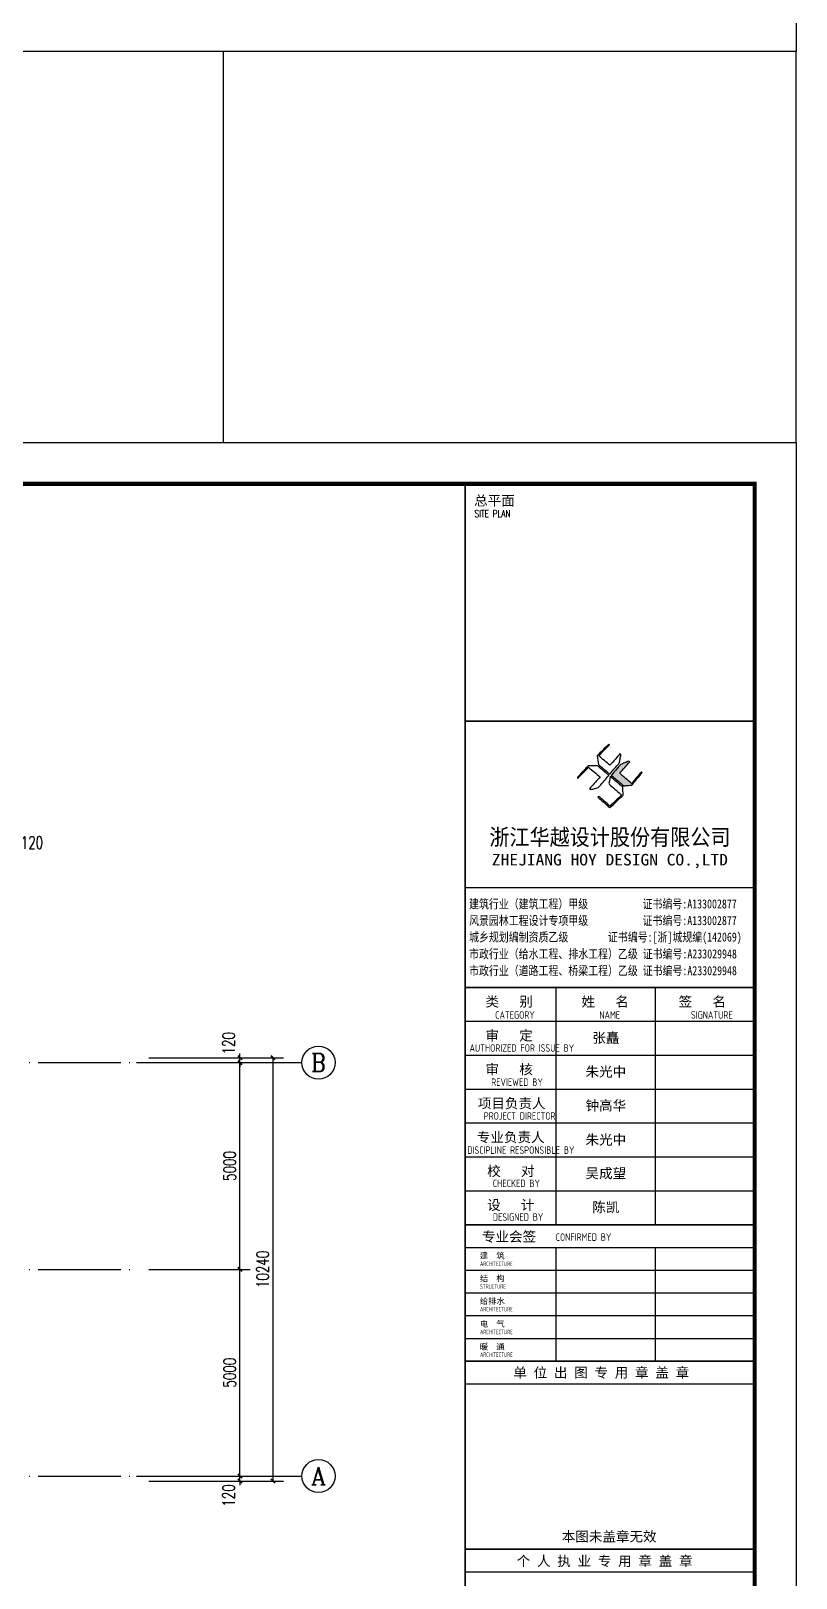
# Model space of a CAD drawing. Extents: x 1885024 to 3176456, y 18406040 to 18858640.
# Drawn here: x 2471724 to 2490229, y 18676413 to 18713838 of the extents above; entities that cross this region are included whole.
import ezdxf
from ezdxf.enums import TextEntityAlignment as Align

# ---------------------------------------------------------------- set-up
doc = ezdxf.new("R2010")
doc.units = 0
doc.header["$LTSCALE"] = 1000
doc.header["$MEASUREMENT"] = 0
doc.linetypes.add('DOTE', pattern=[2.42, 2, -0.2, 0.02, -0.2])
doc.layers.get('Defpoints').update_dxf_attribs({"color": 250})
for name, color, linetype in [('AXIS_TEXT', 7, 'Continuous'), ('AXIS_外部', 171, 'Continuous'), ('DOTE', 8, 'DOTE'), ('PUB_TITLE', 4, 'Continuous'), ('TK', 4, 'Continuous')]:
    doc.layers.add(name, color=color, linetype=linetype)
doc.styles.add('-宋体', font='', dxfattribs={"width": 0.8})
doc.styles.add('_TCH_AXIS', font='COMPLEX', dxfattribs={"bigfont": 'GBCBIG'})
doc.styles.add('_TCH_DIM_T3', font='SIMPLEX', dxfattribs={"width": 0.705882, "bigfont": 'GBCBIG'})
doc.styles.add('COMPLEX', font='COMPLEX')
doc.styles.add('HT', font='simhei.ttf', dxfattribs={"width": 0.7})
doc.styles.add('ROMANS', font='romans', dxfattribs={"width": 0.65, "height": 231.275})
doc.styles.add('TSSD_REIN', font='tssdeng.shx', dxfattribs={"width": 0.7, "bigfont": 'tssdchn.shx'})
doc.styles.add('图签宋体', font='', dxfattribs={"height": 300})
doc.styles.add('图签黑体', font='simhei.ttf', dxfattribs={"height": 550})
doc.styles.get('-宋体').set_extended_font_data('SimSun')
doc.styles.get('图签宋体').set_extended_font_data('NSimSun')
doc.dimstyles.new('_TCH_ARCH&&100', dxfattribs={"dimtxt": 297.5, "dimasz": 100, "dimexe": 250, "dimexo": 300, "dimgap": 100, "dimtad": 1, "dimdec": 0, "dimzin": 0, "dimdsep": 46, "dimtxsty": '_TCH_DIM_T3', "dimblk": 'ARCHTICK', "dimcen": 0.09, "dimclrt": 7, "dimazin": 2, "dimtfac": 1, "dimtdec": 0, "dimtix": 1, "dimtmove": 2, "dimatfit": 3, "dimfxl": 0, "dimtolj": 1, "dimtzin": 0, "dimarcsym": 0})

# ---------------------------------------------------------------- blocks, each defined once
blk = doc.blocks.new('GeYuanFrame_33772725', base_point=(20.09, 4.53))
at = {"layer": 'TK'}
blk.add_lwpolyline([(20.09, 4.53), (20.09, 598.53), (861.09, 598.53), (861.09, 4.53)], close=True, dxfattribs=at)
blk = doc.blocks.new('A$C053D6479')
at = {"layer": 'PUB_TITLE'}
h = blk.add_hatch(color=256, dxfattribs=at)
h.dxf.hatch_style = 1
edge = h.paths.add_edge_path()
edge.add_spline(control_points=[(1026, 827), (1105, 920), (1188, 1008), (1266, 1102)], knot_values=[13, 13, 13, 13, 14, 14, 14, 14], degree=3, periodic=0)
edge.add_spline(control_points=[(1266, 1102), (1258, 1111), (1249, 1119), (1239, 1116)], knot_values=[12, 12, 12, 12, 13, 13, 13, 13], degree=3, periodic=0)
edge.add_spline(control_points=[(1239, 1116), (1210, 1107), (1179, 1092), (1144, 1077)], knot_values=[11, 11, 11, 11, 12, 12, 12, 12], degree=3, periodic=0)
edge.add_spline(control_points=[(1144, 1077), (1109, 1063), (1069, 1053), (1047, 1038)], knot_values=[10, 10, 10, 10, 11, 11, 11, 11], degree=3, periodic=0)
edge.add_spline(control_points=[(1047, 1038), (1028, 1026), (1007, 992), (991, 972)], knot_values=[9, 9, 9, 9, 10, 10, 10, 10], degree=3, periodic=0)
edge.add_spline(control_points=[(991, 972), (942, 913), (899, 868), (849, 810)], knot_values=[8, 8, 8, 8, 9, 9, 9, 9], degree=3, periodic=0)
edge.add_spline(control_points=[(849, 810), (842, 801), (822, 776), (822, 775)], knot_values=[7, 7, 7, 7, 8, 8, 8, 8], degree=3, periodic=0)
edge.add_spline(control_points=[(822, 775), (823, 771), (848, 752), (859, 744)], knot_values=[6, 6, 6, 6, 7, 7, 7, 7], degree=3, periodic=0)
edge.add_spline(control_points=[(859, 744), (949, 670), (1035, 592), (1122, 521)], knot_values=[5, 5, 5, 5, 6, 6, 6, 6], degree=3, periodic=0)
edge.add_spline(control_points=[(1122, 521), (1153, 527), (1185, 530), (1217, 533)], knot_values=[4, 4, 4, 4, 5, 5, 5, 5], degree=3, periodic=0)
edge.add_spline(control_points=[(1217, 533), (1246, 535), (1293, 532), (1316, 542)], knot_values=[3, 3, 3, 3, 4, 4, 4, 4], degree=3, periodic=0)
edge.add_spline(control_points=[(1316, 542), (1327, 547), (1338, 565), (1349, 579)], knot_values=[2, 2, 2, 2, 3, 3, 3, 3], degree=3, periodic=0)
edge.add_spline(control_points=[(1349, 579), (1423, 670), (1507, 759), (1572, 848)], knot_values=[1, 1, 1, 1, 2, 2, 2, 2], degree=3, periodic=0)
edge.add_spline(control_points=[(1572, 848), (1564, 852), (1561, 861), (1551, 862)], knot_values=[0, 0, 0, 0, 1, 1, 1, 1], degree=3, periodic=0)
edge.add_spline(control_points=[(1551, 862), (1469, 769), (1393, 671), (1310, 579)], knot_values=[15, 15, 15, 15, 16, 16, 16, 16], degree=3, periodic=0)
edge.add_spline(control_points=[(1310, 579), (1216, 662), (1118, 742), (1026, 827)], knot_values=[14, 14, 14, 14, 15, 15, 15, 15], degree=3, periodic=0)
at = {"layer": 'TK'}
for points, knots in [([(1031, 1298), (1066, 1286), (1054, 1262), (1045, 1224), (1036, 1188), (1031, 1158), (1024, 1121), (1020, 1104), (1017, 1085), (1012, 1071), (1004, 1052), (976, 1026), (956, 1003), (906, 946), (866, 899), (814, 839), (806, 829), (789, 806), (787, 806), (777, 804), (728, 856), (719, 864), (651, 922), (580, 978), (514, 1036), (509, 1106), (488, 1176), (479, 1247), (570, 1343), (663, 1436), (758, 1526), (764, 1523), (768, 1518), (774, 1515), (693, 1422), (599, 1343), (520, 1249), (607, 1171), (698, 1096), (789, 1021), (874, 1109), (950, 1206), (1031, 1298)], [0, 0, 0, 0, 1, 1, 1, 2, 2, 2, 3, 3, 3, 4, 4, 4, 5, 5, 5, 6, 6, 6, 7, 7, 7, 8, 8, 8, 9, 9, 9, 10, 10, 10, 11, 11, 11, 12, 12, 12, 13, 13, 13, 14, 14, 14, 14]), ([(555, 949), (624, 891), (699, 833), (760, 773), (689, 691), (614, 604), (539, 517), (529, 505), (516, 487), (506, 482), (492, 475), (469, 472), (452, 467), (416, 456), (383, 448), (342, 438), (323, 433), (297, 422), (293, 440), (291, 452), (313, 470), (322, 480), (400, 566), (477, 652), (553, 736), (460, 815), (366, 894), (270, 970), (183, 883), (101, 791), (16, 703), (-18, 714), (9, 735), (28, 755), (103, 838), (192, 930), (266, 1005), (319, 1009), (387, 1005), (442, 1007), (456, 1008), (472, 1011), (485, 1007), (507, 1000), (534, 967), (555, 949)], [0, 0, 0, 0, 1, 1, 1, 2, 2, 2, 3, 3, 3, 4, 4, 4, 5, 5, 5, 6, 6, 6, 7, 7, 7, 8, 8, 8, 9, 9, 9, 10, 10, 10, 11, 11, 11, 12, 12, 12, 13, 13, 13, 14, 14, 14, 15, 15, 15, 15]), ([(1551, 862), (1561, 861), (1564, 852), (1572, 848), (1507, 759), (1423, 670), (1349, 579), (1338, 565), (1327, 547), (1316, 542), (1293, 532), (1246, 535), (1217, 533), (1185, 530), (1153, 527), (1122, 521), (1035, 592), (949, 670), (859, 744), (848, 752), (823, 771), (822, 775), (822, 776), (842, 801), (849, 810), (899, 868), (942, 913), (991, 972), (1007, 992), (1028, 1026), (1047, 1038), (1069, 1053), (1109, 1063), (1144, 1077), (1179, 1092), (1210, 1107), (1239, 1116), (1249, 1119), (1258, 1111), (1266, 1102), (1188, 1008), (1105, 920), (1026, 827), (1118, 742), (1216, 662), (1310, 579), (1393, 671), (1469, 769), (1551, 862)], [0, 0, 0, 0, 1, 1, 1, 2, 2, 2, 3, 3, 3, 4, 4, 4, 5, 5, 5, 6, 6, 6, 7, 7, 7, 8, 8, 8, 9, 9, 9, 10, 10, 10, 11, 11, 11, 12, 12, 12, 13, 13, 13, 14, 14, 14, 15, 15, 15, 16, 16, 16, 16]), ([(1097, 490), (1100, 425), (1106, 361), (1107, 294), (1018, 207), (925, 121), (830, 33), (818, 21), (800, 0), (787, 0), (768, -1), (725, 49), (712, 60), (662, 103), (616, 143), (568, 186), (545, 207), (518, 224), (499, 250), (501, 259), (511, 261), (516, 267), (609, 192), (696, 111), (785, 33), (883, 118), (977, 208), (1070, 298), (992, 373), (892, 456), (803, 534), (791, 544), (768, 561), (766, 569), (761, 588), (776, 634), (780, 655), (785, 690), (788, 721), (795, 746), (897, 661), (998, 576), (1097, 490)], [0, 0, 0, 0, 1, 1, 1, 2, 2, 2, 3, 3, 3, 4, 4, 4, 5, 5, 5, 6, 6, 6, 7, 7, 7, 8, 8, 8, 9, 9, 9, 10, 10, 10, 11, 11, 11, 12, 12, 12, 13, 13, 13, 14, 14, 14, 14])]:
    blk.add_open_spline(points, degree=3, knots=knots, dxfattribs=at)
blk = doc.blocks.new('GeYuanFrame_43182417', base_point=(18.76, 4.34))
at = {"layer": 'PUB_TITLE'}
for points in [[(554.76, 235.14), (554.76, 292.54)], [(578.76, 235.14), (578.76, 292.54)], [(554.76, 202.14), (554.76, 229.64)], [(578.76, 202.14), (578.76, 229.64)]]:
    blk.add_lwpolyline(points, dxfattribs=at)
at = {"layer": 'TK'}
for p, q in [((43.76, 414.34), (602.76, 414.34)), ((532.76, 316.74), (602.76, 316.74)), ((532.76, 284.34), (602.76, 284.34)), ((532.76, 276.14), (602.76, 276.14)), ((532.76, 267.94), (602.76, 267.94)), ((532.76, 259.74), (602.76, 259.74)), ((532.76, 251.54), (602.76, 251.54)), ((532.76, 243.34), (602.76, 243.34)), ((532.76, 235.14), (602.76, 235.14)), ((532.76, 235.14), (602.76, 235.14))]:
    blk.add_line(p, q, dxfattribs=at)
for points in [[(18.76, 424.34), (612.76, 424.34), (612.76, 4.34), (18.76, 4.34), (18.76, 424.34)], [(532.76, 292.54), (602.76, 292.54)], [(532.76, 235.14), (602.76, 235.14)], [(532.76, 229.64), (602.76, 229.64)], [(532.76, 224.14), (602.76, 224.14)], [(532.76, 218.64), (602.76, 218.64)], [(532.76, 213.14), (602.76, 213.14)], [(532.76, 207.64), (602.76, 207.64)], [(532.76, 202.14), (602.76, 202.14)], [(532.76, 196.64), (602.76, 196.64)], [(532.76, 151.14), (602.76, 151.14)]]:
    blk.add_lwpolyline(points, dxfattribs=at)
at = {"layer": 'TK', "const_width": 1}
blk.add_lwpolyline([(602.76, 414.34), (43.76, 414.34), (43.76, 14.34), (602.76, 14.34)], close=True, dxfattribs=at)
at = {"layer": 'TK'}
for points, const_width in [([(532.76, 414.34), (532.76, 14.34)], 0.4), ([(532.76, 356.95), (602.76, 356.95)], 0.35), ([(532.76, 292.54), (602.76, 292.54)], 0.35), ([(532.76, 292.54), (602.76, 292.54)], 0.35), ([(532.76, 235.14), (602.76, 235.14)], 0.35), ([(532.76, 202.14), (602.76, 202.14)], 0.35), ([(532.76, 156.64), (602.76, 156.64)], 0.35)]:
    blk.add_lwpolyline(points, dxfattribs=dict(at, const_width=const_width))
at = {"layer": 'PUB_TITLE', "xscale": 0.01000000000021828, "yscale": 0.01000000000021828, "zscale": 0.01}
blk.add_blockref('A$C053D6479', (559.86, 336.08), dxfattribs=at)
at = {"layer": 'TK', "style": '图签宋体'}
for s, height, p in [('总平面', 2.4, (534.9, 409.1)), ('类   别', 2.4, (537.65, 287.9)), ('姓   名', 2.4, (560.87, 287.9)), ('签   名', 2.4, (584.35, 287.9)), ('审   定', 2.4, (537.65, 279.7)), ('审   核', 2.4, (537.65, 271.5)), ('项目负责人', 2.4, (535.8, 263.3)), ('专业负责人', 2.4, (535.56, 255.1)), ('校   对', 2.4, (538.06, 246.9)), ('设   计', 2.4, (538.03, 238.7)), ('专业会签', 2.4, (536.79, 231.05)), ('建  筑', 1.44, (536.28, 226.92)), ('结  构', 1.44, (536.28, 221.42)), ('给排水', 1.44, (536.28, 215.92)), ('电  气', 1.44, (536.28, 210.42)), ('暖  通', 1.44, (536.28, 204.92)), ('单 位 出 图 专 用 章 盖 章', 2.4, (544.39, 198.16)), ('本图未盖章无效', 2.4, (556.1, 158.51)), ('个 人 执 业 专 用 章 盖 章', 2.4, (545.19, 152.58))]:
    blk.add_text(s, height=height, dxfattribs=at).set_placement(p)
at = {"layer": 'TK'}
for s, height, style, width, p in [('SITE PLAN', 1.697, 'ROMANS', 0.76, (535.02, 406.31)), ('建筑行业（建筑工程）甲级           证书编号:A133002877', 2.2, '-宋体', 0.8, (533.67, 311.64)), ('风景园林工程设计专项甲级           证书编号:A133002877', 2.2, '-宋体', 0.8, (533.67, 307.62)), ('城乡规划编制资质乙级        证书编号:[浙]城规编(142069)', 2.2, '-宋体', 0.8, (533.67, 303.63)), ('市政行业（给水工程、排水工程）乙级 证书编号:A233029948', 2.2, '-宋体', 0.8, (533.67, 299.55)), ('市政行业（道路工程、桥梁工程）乙级 证书编号:A233029948', 2.2, '-宋体', 0.8, (533.67, 295.5)), ('CATEGORY', 1.8, 'TSSD_REIN', 0.7, (539.99, 284.98)), ('NAME', 1.8, 'TSSD_REIN', 0.7, (565.18, 284.98)), ('SIGNATURE', 1.8, 'TSSD_REIN', 0.7, (587.34, 284.98)), ('AUTHORIZED FOR ISSUE BY', 1.8, 'TSSD_REIN', 0.7, (533.79, 276.98)), ('REVIEWED BY', 1.8, 'TSSD_REIN', 0.7, (539.03, 268.72)), ('PROJECT DIRECTOR', 1.8, 'TSSD_REIN', 0.7, (537.22, 260.55)), ('DISCIPLINE RESPONSIBLE BY', 1.8, 'TSSD_REIN', 0.7, (533.25, 252.28)), ('CHECKED BY', 1.8, 'TSSD_REIN', 0.7, (539.42, 244.25)), ('DESIGNED BY', 1.8, 'TSSD_REIN', 0.7, (539.43, 236.08)), ('CONFIRMED BY', 1.8, 'TSSD_REIN', 0.7, (554.61, 231.23)), ('ARCHITECTURE', 1.08, 'TSSD_REIN', 0.7, (536.32, 225.15)), ('STRUCTURE', 1.08, 'TSSD_REIN', 0.7, (536.32, 219.65)), ('ARCHITECTURE', 1.08, 'TSSD_REIN', 0.7, (536.32, 214.15)), ('ARCHITECTURE', 1.08, 'TSSD_REIN', 0.7, (536.32, 208.65)), ('ARCHITECTURE', 1.08, 'TSSD_REIN', 0.7, (536.32, 203.15))]:
    blk.add_text(s, height=height, dxfattribs=dict(at, style=style, width=width)).set_placement(p)
for s, height, style, width, p in [('浙江华越设计股份有限公司', 3.96, 'HT', 0.9, (567.74, 328.97)), ('ZHEJIANG HOY DESIGN CO.,LTD', 2.8, '图签黑体', 1.11, (567.73, 323.1))]:
    blk.add_text(s, height=height, dxfattribs=dict(at, style=style, width=width)).set_placement(p, align=Align.MIDDLE)
at = {"layer": 'TK', "char_height": 2.4, "width": 24, "attachment_point": 5, "style": '图签宋体'}
for s, insert in [('张矗', (566.76, 280.21)), ('朱光中', (566.76, 272.04)), ('钟高华', (566.76, 263.84)), ('朱光中', (566.76, 255.57)), ('吴成望', (566.76, 247.44)), ('陈凯', (566.76, 239.24))]:
    blk.add_mtext(s, dxfattribs=dict(at, insert=insert))
blk = doc.blocks.new('_ArchTick')
at = {"color": 0, "linetype": 'ByBlock', "const_width": 0.4}
blk.add_lwpolyline([(-0.5, -0.5), (0.5, 0.5)], dxfattribs=at)
blk = doc.blocks.new('*D96')
at = {"layer": 'AXIS_外部', "color": 0, "lineweight": -2}
for p, q in [((2474579, 18678881), (2477029, 18678881)), ((2476779, 18678881), (2476779, 18678981)), ((2476779, 18678761), (2476779, 18678881)), ((2474579, 18678761), (2477029, 18678761)), ((2476779, 18678761), (2476779, 18678661))]:
    blk.add_line(p, q, dxfattribs=at)
at = {"layer": 'Defpoints', "color": 0}
for p in [(2474279, 18678881), (2476779, 18678881), (2474279, 18678761)]:
    blk.add_point(p, dxfattribs=at)
at = {"layer": 'AXIS_外部', "color": 0, "lineweight": -2, "xscale": 100, "yscale": 100, "zscale": 100}
for p, rotation in [((2476779, 18678881), 270), ((2476779, 18678761), 90)]:
    blk.add_blockref('_ArchTick', p, dxfattribs=dict(at, rotation=rotation))
at = {"layer": 'AXIS_外部', "color": 7, "insert": (2476504, 18678411), "char_height": 297.5, "attachment_point": 5, "rotation": 90, "style": '_TCH_DIM_T3'}
blk.add_mtext('\\A1;120', dxfattribs=at)
blk = doc.blocks.new('*D97')
at = {"layer": 'AXIS_外部', "color": 0, "lineweight": -2}
for p, q in [((2474579, 18683881), (2477029, 18683881)), ((2476779, 18678881), (2476779, 18683881)), ((2474579, 18678881), (2477029, 18678881))]:
    blk.add_line(p, q, dxfattribs=at)
at = {"layer": 'Defpoints', "color": 0}
for p in [(2474279, 18683881), (2476779, 18683881), (2474279, 18678881)]:
    blk.add_point(p, dxfattribs=at)
at = {"layer": 'AXIS_外部', "color": 0, "lineweight": -2, "xscale": 100, "yscale": 100, "zscale": 100}
for p, rotation in [((2476779, 18683881), 90), ((2476779, 18678881), 270)]:
    blk.add_blockref('_ArchTick', p, dxfattribs=dict(at, rotation=rotation))
at = {"layer": 'AXIS_外部', "color": 7, "insert": (2476531, 18681381), "char_height": 297.5, "attachment_point": 5, "rotation": 90, "style": '_TCH_DIM_T3'}
blk.add_mtext('\\A1;5000', dxfattribs=at)
blk = doc.blocks.new('*D98')
at = {"layer": 'AXIS_外部', "color": 0, "lineweight": -2}
for p, q in [((2474579, 18688881), (2477029, 18688881)), ((2476779, 18683881), (2476779, 18688881)), ((2474579, 18683881), (2477029, 18683881))]:
    blk.add_line(p, q, dxfattribs=at)
at = {"layer": 'Defpoints', "color": 0}
for p in [(2474279, 18688881), (2476779, 18688881), (2474279, 18683881)]:
    blk.add_point(p, dxfattribs=at)
at = {"layer": 'AXIS_外部', "color": 0, "lineweight": -2, "xscale": 100, "yscale": 100, "zscale": 100}
for p, rotation in [((2476779, 18688881), 90), ((2476779, 18683881), 270)]:
    blk.add_blockref('_ArchTick', p, dxfattribs=dict(at, rotation=rotation))
at = {"layer": 'AXIS_外部', "color": 7, "insert": (2476531, 18686381), "char_height": 297.5, "attachment_point": 5, "rotation": 90, "style": '_TCH_DIM_T3'}
blk.add_mtext('\\A1;5000', dxfattribs=at)
blk = doc.blocks.new('*D99')
at = {"layer": 'AXIS_外部', "color": 0, "lineweight": -2}
for p, q in [((2474579, 18689001), (2477029, 18689001)), ((2474579, 18688881), (2477029, 18688881)), ((2476779, 18689001), (2476779, 18689101)), ((2476779, 18688881), (2476779, 18689001)), ((2476779, 18688881), (2476779, 18688781))]:
    blk.add_line(p, q, dxfattribs=at)
at = {"layer": 'Defpoints', "color": 0}
for p in [(2474279, 18689001), (2474279, 18688881), (2476779, 18689001)]:
    blk.add_point(p, dxfattribs=at)
at = {"layer": 'AXIS_外部', "color": 0, "lineweight": -2, "xscale": 100, "yscale": 100, "zscale": 100}
for p, rotation in [((2476779, 18689001), 270), ((2476779, 18688881), 90)]:
    blk.add_blockref('_ArchTick', p, dxfattribs=dict(at, rotation=rotation))
at = {"layer": 'AXIS_外部', "color": 7, "insert": (2476504, 18689351), "char_height": 297.5, "attachment_point": 5, "rotation": 90, "style": '_TCH_DIM_T3'}
blk.add_mtext('\\A1;120', dxfattribs=at)
blk = doc.blocks.new('*D100')
at = {"layer": 'AXIS_外部', "color": 0, "lineweight": -2}
for p, q in [((2474579, 18689001), (2477829, 18689001)), ((2477579, 18678761), (2477579, 18689001)), ((2474579, 18678761), (2477829, 18678761))]:
    blk.add_line(p, q, dxfattribs=at)
at = {"layer": 'Defpoints', "color": 0}
for p in [(2474279, 18689001), (2477579, 18689001), (2474279, 18678761)]:
    blk.add_point(p, dxfattribs=at)
at = {"layer": 'AXIS_外部', "color": 0, "lineweight": -2, "xscale": 100, "yscale": 100, "zscale": 100}
for p, rotation in [((2477579, 18689001), 90), ((2477579, 18678761), 270)]:
    blk.add_blockref('_ArchTick', p, dxfattribs=dict(at, rotation=rotation))
at = {"layer": 'AXIS_外部', "color": 7, "insert": (2477331, 18683881), "char_height": 297.5, "attachment_point": 5, "rotation": 90, "style": '_TCH_DIM_T3'}
blk.add_mtext('\\A1;10240', dxfattribs=at)
blk = doc.blocks.new('*D118')
at = {"layer": 'AXIS_外部', "color": 0, "lineweight": -2}
for p, q in [((2471279, 18691731), (2471279, 18694181)), ((2471399, 18691731), (2471399, 18694181)), ((2471279, 18693931), (2471179, 18693931)), ((2471279, 18693931), (2471399, 18693931)), ((2471399, 18693931), (2471499, 18693931))]:
    blk.add_line(p, q, dxfattribs=at)
at = {"layer": 'Defpoints', "color": 0}
for p in [(2471399, 18693931), (2471279, 18691431), (2471399, 18691431)]:
    blk.add_point(p, dxfattribs=at)
at = {"layer": 'AXIS_外部', "color": 0, "lineweight": -2, "xscale": 100, "yscale": 100, "zscale": 100}
blk.add_blockref('_ArchTick', (2471279, 18693931), dxfattribs=at)
at = {"layer": 'AXIS_外部', "color": 0, "lineweight": -2, "xscale": 100, "yscale": 100, "zscale": 100, "rotation": 180}
blk.add_blockref('_ArchTick', (2471399, 18693931), dxfattribs=at)
at = {"layer": 'AXIS_外部', "color": 7, "insert": (2471749, 18694206), "char_height": 297.5, "attachment_point": 5, "style": '_TCH_DIM_T3'}
blk.add_mtext('\\A1;120', dxfattribs=at)
blk = doc.blocks.new('_AXISO')
blk.add_circle((0, 0), 0.5)
at = {"layer": 'AXIS_TEXT', "style": 'COMPLEX', "width": 1.041667}
blk.add_attdef('A', text='', height=0.56, dxfattribs=at).set_placement((-0.25, -0.28), (0.25, -0.28), align=Align.FIT)

msp = doc.modelspace()

# ---------------------------------------------------------------- linework, layer by layer
msp.add_lwpolyline([(2490229.3, 18713338.2), (2476374.1, 18713338.2), (2476374.1, 18703881.2), (2490229.3, 18703881.2)], close=True)
at = {"layer": 'AXIS_外部'}
for p, q in [((2474279.3, 18688881.2), (2478279.3, 18688881.2)), ((2474279.3, 18678881.2), (2478279.3, 18678881.2))]:
    msp.add_line(p, q, dxfattribs=at)
at = {"layer": 'DOTE'}
for p, q in [((2445279.3, 18688881.2), (2474279.3, 18688881.2)), ((2445279.3, 18683881.2), (2474279.3, 18683881.2)), ((2445279.3, 18678881.2), (2474279.3, 18678881.2))]:
    msp.add_line(p, q, dxfattribs=at)

# ---------------------------------------------------------------- block references
at = {"xscale": 100, "yscale": 100, "zscale": 100}
for name, p in [('GeYuanFrame_33772725', (2406129.3, 18713338.2)), ('GeYuanFrame_43182417', (2430829.3, 18661881.2))]:
    msp.add_blockref(name, p, dxfattribs=at)
at = {"layer": 'AXIS_外部'}
ref = msp.add_blockref('_AXISO', (2478679.3, 18688881.2), dxfattribs=dict(at, xscale=800, yscale=800, zscale=800))
ref.add_attrib('A', 'B', dxfattribs={"layer": 'AXIS_TEXT', "height": 435.3, "style": '_TCH_AXIS'}).set_placement((2478503.1, 18688663.6), (2478855.5, 18688663.6), align=Align.FIT)
ref = msp.add_blockref('_AXISO', (2478679.3, 18678881.2), dxfattribs=dict(at, xscale=800, yscale=800, zscale=800))
ref.add_attrib('A', 'A', dxfattribs={"layer": 'AXIS_TEXT', "height": 425.2, "style": '_TCH_AXIS'}).set_placement((2478497.1, 18678668.6), (2478861.5, 18678668.6), align=Align.FIT)

# ---------------------------------------------------------------- dimensions: what is measured, and where the dimension line sits
for base, p1, p2, angle, picture, middle in [((2471399.3, 18693931.2), (2471279.3, 18691431.2), (2471399.3, 18691431.2), 0, '*D118', (2471749.3, 18694206.2)), ((2476779.3, 18689001.2), (2474279.3, 18688881.2), (2474279.3, 18689001.2), 90, '*D99', (2476504.3, 18689351.2)), ((2476779.3, 18678881.2), (2474279.3, 18678761.2), (2474279.3, 18678881.2), 90, '*D96', (2476504.3, 18678411.2))]:
    dim = msp.add_linear_dim(base=base, p1=p1, p2=p2, angle=angle, dimstyle='_TCH_ARCH&&100', dxfattribs=at)
    dim.commit()
    dim.dimension.update_dxf_attribs({"geometry": picture, "text_midpoint": middle, "dimtype": 129})
for p1, p2, distance, picture, middle in [((2474279.3, 18678761.2), (2474279.3, 18689001.2), -3300, '*D100', (2477330.6, 18683881.2)), ((2474279.3, 18683881.2), (2474279.3, 18688881.2), -2500, '*D98', (2476530.6, 18686381.2)), ((2474279.3, 18678881.2), (2474279.3, 18683881.2), -2500, '*D97', (2476530.6, 18681381.2))]:
    dim = msp.add_aligned_dim(p1=p1, p2=p2, distance=distance, dimstyle='_TCH_ARCH&&100', dxfattribs=at)
    dim.commit()
    dim.dimension.update_dxf_attribs({"geometry": picture, "text_midpoint": middle})

doc.saveas('drawing.dxf')
